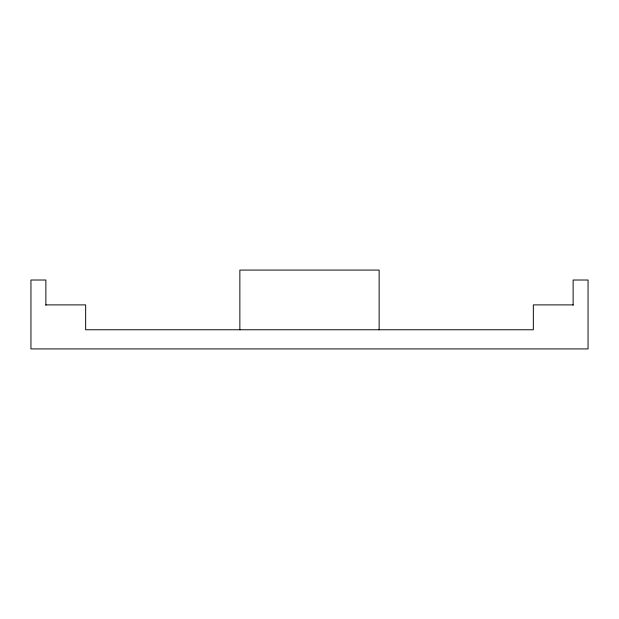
<?xml version="1.0" encoding="UTF-8"?>
<svg xmlns="http://www.w3.org/2000/svg" width="619" height="619" viewBox="0 0 619 619"><rect width="100%" height="100%" fill="white"/><g stroke="black" fill="none" stroke-linecap="round" stroke-linejoin="round"><path stroke-width="0.93" d="M45.876 304.896L85.662 304.896L85.662 329.765L533.338 329.765L533.338 304.896L573.124 304.896M573.124 305.291L573.124 280.02L588.05 280.02L588.05 348.923L30.95 348.923L30.95 280.02L45.876 280.02L45.876 305.291M379.138 329.765L379.138 270.077L239.863 270.077L239.863 329.765"/></g></svg>
